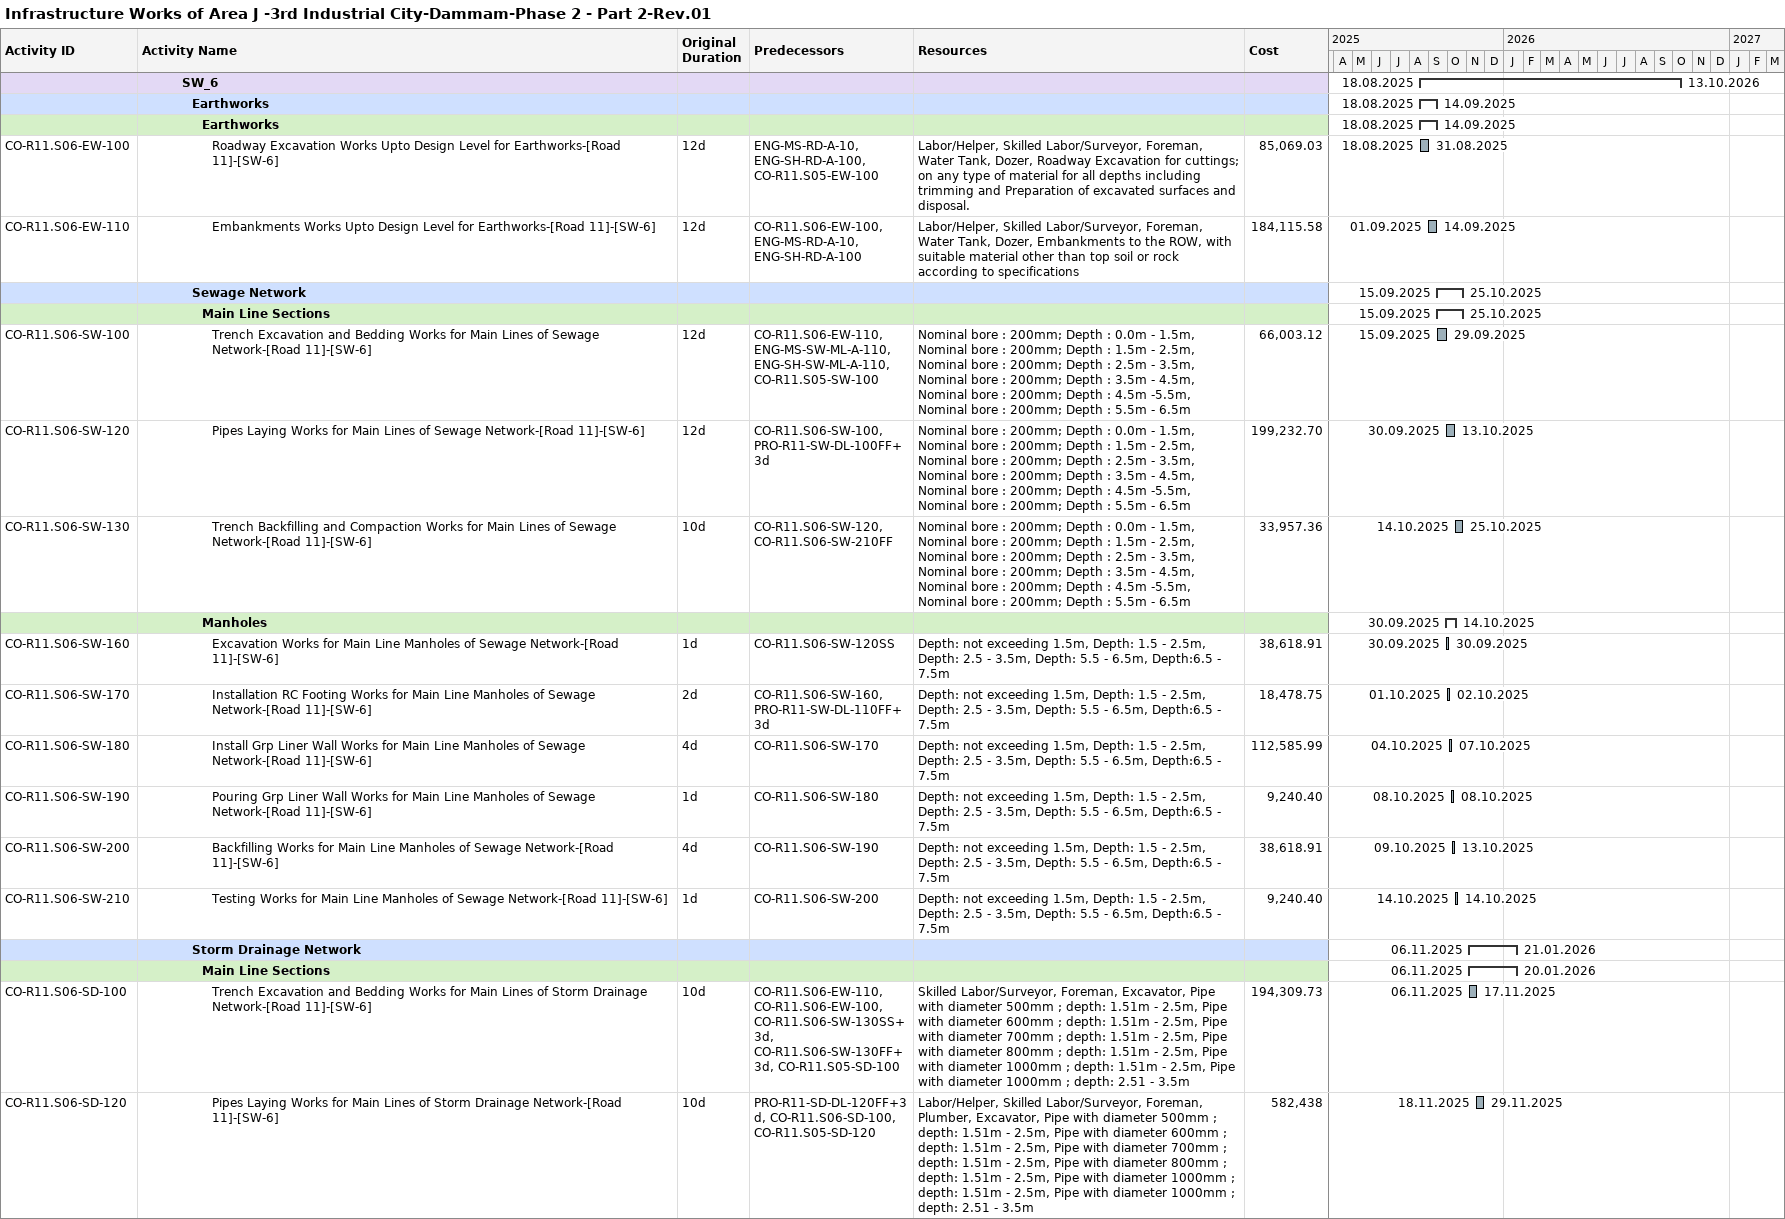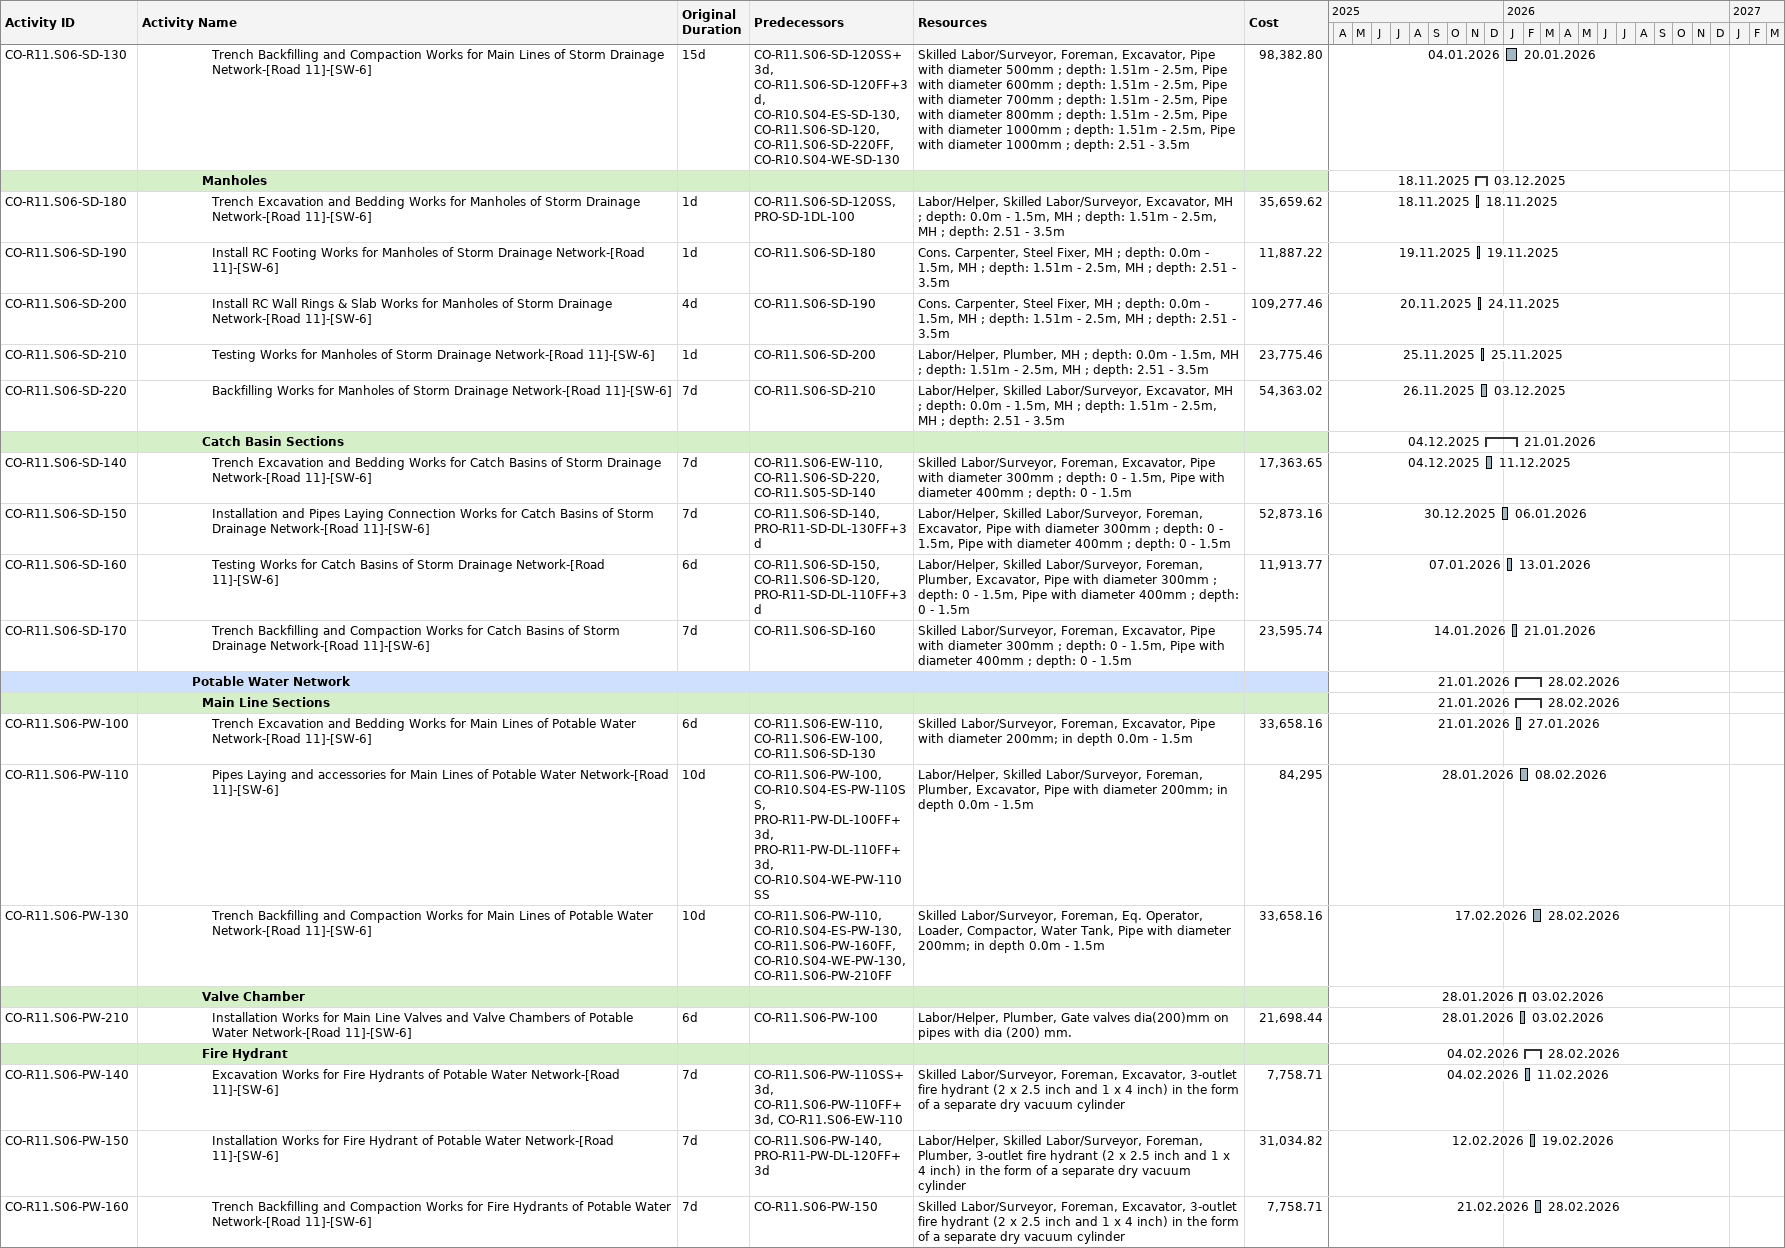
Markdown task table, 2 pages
Infrastructure Works of Area J -3rd Industrial City-Dammam-Phase 2 - Part 2-Rev.01

| ID | Level | Task | Original duration | Start | Finish | Predecessors | Resources | Cost |
|---|---|---|---|---|---|---|---|---|
|  | 5 | **SW_6** |  | 2025-08-18 | 2026-10-13 |  |  |  |
|  | 6 | **Earthworks** |  | 2025-08-18 | 2025-09-14 |  |  |  |
|  | 7 | **Earthworks** |  | 2025-08-18 | 2025-09-14 |  |  |  |
| CO-R11.S06-EW-100 | 8 | Roadway Excavation Works Upto Design Level for Earthworks-[Road 11]-[SW-6] | 12d | 2025-08-18 | 2025-08-31 | ENG-MS-RD-A-10, ENG-SH-RD-A-100, CO-R11.S05-EW-100 | Labor/Helper, Skilled Labor/Surveyor, Foreman, Water Tank, Dozer, Roadway Excavation for cuttings; on any type of material for all depths including trimming and Preparation of excavated surfaces and disposal. | 85069.03 |
| CO-R11.S06-EW-110 | 8 | Embankments Works Upto Design Level for Earthworks-[Road 11]-[SW-6] | 12d | 2025-09-01 | 2025-09-14 | CO-R11.S06-EW-100, ENG-MS-RD-A-10, ENG-SH-RD-A-100 | Labor/Helper, Skilled Labor/Surveyor, Foreman, Water Tank, Dozer, Embankments to the ROW, with suitable material other than top soil or rock according to specifications | 184115.58 |
|  | 6 | **Sewage Network** |  | 2025-09-15 | 2025-10-25 |  |  |  |
|  | 7 | **Main Line Sections** |  | 2025-09-15 | 2025-10-25 |  |  |  |
| CO-R11.S06-SW-100 | 8 | Trench Excavation and Bedding Works for Main Lines of Sewage Network-[Road 11]-[SW-6] | 12d | 2025-09-15 | 2025-09-29 | CO-R11.S06-EW-110, ENG-MS-SW-ML-A-110, ENG-SH-SW-ML-A-110, CO-R11.S05-SW-100 | Nominal bore : 200mm; Depth : 0.0m - 1.5m, Nominal bore : 200mm; Depth : 1.5m - 2.5m, Nominal bore : 200mm; Depth : 2.5m - 3.5m, Nominal bore : 200mm; Depth : 3.5m - 4.5m, Nominal bore : 200mm; Depth : 4.5m -5.5m, Nominal bore : 200mm; Depth : 5.5m - 6.5m | 66003.12 |
| CO-R11.S06-SW-120 | 8 | Pipes Laying Works for Main Lines of Sewage Network-[Road 11]-[SW-6] | 12d | 2025-09-30 | 2025-10-13 | CO-R11.S06-SW-100, PRO-R11-SW-DL-100FF+3d | Nominal bore : 200mm; Depth : 0.0m - 1.5m, Nominal bore : 200mm; Depth : 1.5m - 2.5m, Nominal bore : 200mm; Depth : 2.5m - 3.5m, Nominal bore : 200mm; Depth : 3.5m - 4.5m, Nominal bore : 200mm; Depth : 4.5m -5.5m, Nominal bore : 200mm; Depth : 5.5m - 6.5m | 199232.70 |
| CO-R11.S06-SW-130 | 8 | Trench Backfilling and Compaction Works for Main Lines of Sewage Network-[Road 11]-[SW-6] | 10d | 2025-10-14 | 2025-10-25 | CO-R11.S06-SW-120, CO-R11.S06-SW-210FF | Nominal bore : 200mm; Depth : 0.0m - 1.5m, Nominal bore : 200mm; Depth : 1.5m - 2.5m, Nominal bore : 200mm; Depth : 2.5m - 3.5m, Nominal bore : 200mm; Depth : 3.5m - 4.5m, Nominal bore : 200mm; Depth : 4.5m -5.5m, Nominal bore : 200mm; Depth : 5.5m - 6.5m | 33957.36 |
|  | 7 | **Manholes** |  | 2025-09-30 | 2025-10-14 |  |  |  |
| CO-R11.S06-SW-160 | 8 | Excavation Works for Main Line Manholes of Sewage Network-[Road 11]-[SW-6] | 1d | 2025-09-30 | 2025-09-30 | CO-R11.S06-SW-120SS | Depth: not exceeding 1.5m, Depth: 1.5 - 2.5m, Depth: 2.5 - 3.5m, Depth: 5.5 - 6.5m, Depth:6.5 - 7.5m | 38618.91 |
| CO-R11.S06-SW-170 | 8 | Installation RC Footing Works for Main Line Manholes of Sewage Network-[Road 11]-[SW-6] | 2d | 2025-10-01 | 2025-10-02 | CO-R11.S06-SW-160, PRO-R11-SW-DL-110FF+3d | Depth: not exceeding 1.5m, Depth: 1.5 - 2.5m, Depth: 2.5 - 3.5m, Depth: 5.5 - 6.5m, Depth:6.5 - 7.5m | 18478.75 |
| CO-R11.S06-SW-180 | 8 | Install Grp Liner Wall Works for Main Line Manholes of Sewage Network-[Road 11]-[SW-6] | 4d | 2025-10-04 | 2025-10-07 | CO-R11.S06-SW-170 | Depth: not exceeding 1.5m, Depth: 1.5 - 2.5m, Depth: 2.5 - 3.5m, Depth: 5.5 - 6.5m, Depth:6.5 - 7.5m | 112585.99 |
| CO-R11.S06-SW-190 | 8 | Pouring Grp Liner Wall Works for Main Line Manholes of Sewage Network-[Road 11]-[SW-6] | 1d | 2025-10-08 | 2025-10-08 | CO-R11.S06-SW-180 | Depth: not exceeding 1.5m, Depth: 1.5 - 2.5m, Depth: 2.5 - 3.5m, Depth: 5.5 - 6.5m, Depth:6.5 - 7.5m | 9240.40 |
| CO-R11.S06-SW-200 | 8 | Backfilling Works for Main Line Manholes of Sewage Network-[Road 11]-[SW-6] | 4d | 2025-10-09 | 2025-10-13 | CO-R11.S06-SW-190 | Depth: not exceeding 1.5m, Depth: 1.5 - 2.5m, Depth: 2.5 - 3.5m, Depth: 5.5 - 6.5m, Depth:6.5 - 7.5m | 38618.91 |
| CO-R11.S06-SW-210 | 8 | Testing Works for Main Line Manholes of Sewage Network-[Road 11]-[SW-6] | 1d | 2025-10-14 | 2025-10-14 | CO-R11.S06-SW-200 | Depth: not exceeding 1.5m, Depth: 1.5 - 2.5m, Depth: 2.5 - 3.5m, Depth: 5.5 - 6.5m, Depth:6.5 - 7.5m | 9240.40 |
|  | 6 | **Storm Drainage Network** |  | 2025-11-06 | 2026-01-21 |  |  |  |
|  | 7 | **Main Line Sections** |  | 2025-11-06 | 2026-01-20 |  |  |  |
| CO-R11.S06-SD-100 | 8 | Trench Excavation and Bedding Works for Main Lines of Storm Drainage Network-[Road 11]-[SW-6] | 10d | 2025-11-06 | 2025-11-17 | CO-R11.S06-EW-110, CO-R11.S06-EW-100, CO-R11.S06-SW-130SS+3d, CO-R11.S06-SW-130FF+3d, CO-R11.S05-SD-100 | Skilled Labor/Surveyor, Foreman, Excavator, Pipe with diameter 500mm ; depth: 1.51m - 2.5m, Pipe with diameter 600mm ; depth: 1.51m - 2.5m, Pipe with diameter 700mm ; depth: 1.51m - 2.5m, Pipe with diameter 800mm ; depth: 1.51m - 2.5m, Pipe with diameter 1000mm ; depth: 1.51m - 2.5m, Pipe with diameter 1000mm ; depth: 2.51 - 3.5m | 194309.73 |
| CO-R11.S06-SD-120 | 8 | Pipes Laying Works for Main Lines of Storm Drainage Network-[Road 11]-[SW-6] | 10d | 2025-11-18 | 2025-11-29 | PRO-R11-SD-DL-120FF+3d, CO-R11.S06-SD-100, CO-R11.S05-SD-120 | Labor/Helper, Skilled Labor/Surveyor, Foreman, Plumber, Excavator, Pipe with diameter 500mm ; depth: 1.51m - 2.5m, Pipe with diameter 600mm ; depth: 1.51m - 2.5m, Pipe with diameter 700mm ; depth: 1.51m - 2.5m, Pipe with diameter 800mm ; depth: 1.51m - 2.5m, Pipe with diameter 1000mm ; depth: 1.51m - 2.5m, Pipe with diameter 1000mm ; depth: 2.51 - 3.5m | 582438 |
| CO-R11.S06-SD-130 | 8 | Trench Backfilling and Compaction Works for Main Lines of Storm Drainage Network-[Road 11]-[SW-6] | 15d | 2026-01-04 | 2026-01-20 | CO-R11.S06-SD-120SS+3d, CO-R11.S06-SD-120FF+3d, CO-R10.S04-ES-SD-130, CO-R11.S06-SD-120, CO-R11.S06-SD-220FF, CO-R10.S04-WE-SD-130 | Skilled Labor/Surveyor, Foreman, Excavator, Pipe with diameter 500mm ; depth: 1.51m - 2.5m, Pipe with diameter 600mm ; depth: 1.51m - 2.5m, Pipe with diameter 700mm ; depth: 1.51m - 2.5m, Pipe with diameter 800mm ; depth: 1.51m - 2.5m, Pipe with diameter 1000mm ; depth: 1.51m - 2.5m, Pipe with diameter 1000mm ; depth: 2.51 - 3.5m | 98382.80 |
|  | 7 | **Manholes** |  | 2025-11-18 | 2025-12-03 |  |  |  |
| CO-R11.S06-SD-180 | 8 | Trench Excavation and Bedding Works for Manholes of Storm Drainage Network-[Road 11]-[SW-6] | 1d | 2025-11-18 | 2025-11-18 | CO-R11.S06-SD-120SS, PRO-SD-1DL-100 | Labor/Helper, Skilled Labor/Surveyor, Excavator, MH ; depth: 0.0m - 1.5m, MH ; depth: 1.51m - 2.5m, MH ; depth: 2.51 - 3.5m | 35659.62 |
| CO-R11.S06-SD-190 | 8 | Install RC Footing Works for Manholes of Storm Drainage Network-[Road 11]-[SW-6] | 1d | 2025-11-19 | 2025-11-19 | CO-R11.S06-SD-180 | Cons. Carpenter, Steel Fixer, MH ; depth: 0.0m - 1.5m, MH ; depth: 1.51m - 2.5m, MH ; depth: 2.51 - 3.5m | 11887.22 |
| CO-R11.S06-SD-200 | 8 | Install RC Wall Rings & Slab Works for Manholes of Storm Drainage Network-[Road 11]-[SW-6] | 4d | 2025-11-20 | 2025-11-24 | CO-R11.S06-SD-190 | Cons. Carpenter, Steel Fixer, MH ; depth: 0.0m - 1.5m, MH ; depth: 1.51m - 2.5m, MH ; depth: 2.51 - 3.5m | 109277.46 |
| CO-R11.S06-SD-210 | 8 | Testing Works for Manholes of Storm Drainage Network-[Road 11]-[SW-6] | 1d | 2025-11-25 | 2025-11-25 | CO-R11.S06-SD-200 | Labor/Helper, Plumber, MH ; depth: 0.0m - 1.5m, MH ; depth: 1.51m - 2.5m, MH ; depth: 2.51 - 3.5m | 23775.46 |
| CO-R11.S06-SD-220 | 8 | Backfilling Works for Manholes of Storm Drainage Network-[Road 11]-[SW-6] | 7d | 2025-11-26 | 2025-12-03 | CO-R11.S06-SD-210 | Labor/Helper, Skilled Labor/Surveyor, Excavator, MH ; depth: 0.0m - 1.5m, MH ; depth: 1.51m - 2.5m, MH ; depth: 2.51 - 3.5m | 54363.02 |
|  | 7 | **Catch Basin Sections** |  | 2025-12-04 | 2026-01-21 |  |  |  |
| CO-R11.S06-SD-140 | 8 | Trench Excavation and Bedding Works for Catch Basins of Storm Drainage Network-[Road 11]-[SW-6] | 7d | 2025-12-04 | 2025-12-11 | CO-R11.S06-EW-110, CO-R11.S06-SD-220, CO-R11.S05-SD-140 | Skilled Labor/Surveyor, Foreman, Excavator, Pipe with diameter 300mm ; depth: 0 - 1.5m, Pipe with diameter 400mm ; depth: 0 - 1.5m | 17363.65 |
| CO-R11.S06-SD-150 | 8 | Installation and Pipes Laying Connection Works for Catch Basins of Storm Drainage Network-[Road 11]-[SW-6] | 7d | 2025-12-30 | 2026-01-06 | CO-R11.S06-SD-140, PRO-R11-SD-DL-130FF+3d | Labor/Helper, Skilled Labor/Surveyor, Foreman, Excavator, Pipe with diameter 300mm ; depth: 0 - 1.5m, Pipe with diameter 400mm ; depth: 0 - 1.5m | 52873.16 |
| CO-R11.S06-SD-160 | 8 | Testing Works for Catch Basins of Storm Drainage Network-[Road 11]-[SW-6] | 6d | 2026-01-07 | 2026-01-13 | CO-R11.S06-SD-150, CO-R11.S06-SD-120, PRO-R11-SD-DL-110FF+3d | Labor/Helper, Skilled Labor/Surveyor, Foreman, Plumber, Excavator, Pipe with diameter 300mm ; depth: 0 - 1.5m, Pipe with diameter 400mm ; depth: 0 - 1.5m | 11913.77 |
| CO-R11.S06-SD-170 | 8 | Trench Backfilling and Compaction Works for Catch Basins of Storm Drainage Network-[Road 11]-[SW-6] | 7d | 2026-01-14 | 2026-01-21 | CO-R11.S06-SD-160 | Skilled Labor/Surveyor, Foreman, Excavator, Pipe with diameter 300mm ; depth: 0 - 1.5m, Pipe with diameter 400mm ; depth: 0 - 1.5m | 23595.74 |
|  | 6 | **Potable Water Network** |  | 2026-01-21 | 2026-02-28 |  |  |  |
|  | 7 | **Main Line Sections** |  | 2026-01-21 | 2026-02-28 |  |  |  |
| CO-R11.S06-PW-100 | 8 | Trench Excavation and Bedding Works for Main Lines of Potable Water Network-[Road 11]-[SW-6] | 6d | 2026-01-21 | 2026-01-27 | CO-R11.S06-EW-110, CO-R11.S06-EW-100, CO-R11.S06-SD-130 | Skilled Labor/Surveyor, Foreman, Excavator, Pipe with diameter 200mm; in depth 0.0m - 1.5m | 33658.16 |
| CO-R11.S06-PW-110 | 8 | Pipes Laying and accessories for Main Lines of Potable Water Network-[Road 11]-[SW-6] | 10d | 2026-01-28 | 2026-02-08 | CO-R11.S06-PW-100, CO-R10.S04-ES-PW-110SS, PRO-R11-PW-DL-100FF+3d, PRO-R11-PW-DL-110FF+3d, CO-R10.S04-WE-PW-110SS | Labor/Helper, Skilled Labor/Surveyor, Foreman, Plumber, Excavator, Pipe with diameter 200mm; in depth 0.0m - 1.5m | 84295 |
| CO-R11.S06-PW-130 | 8 | Trench Backfilling and Compaction Works for Main Lines of Potable Water Network-[Road 11]-[SW-6] | 10d | 2026-02-17 | 2026-02-28 | CO-R11.S06-PW-110, CO-R10.S04-ES-PW-130, CO-R11.S06-PW-160FF, CO-R10.S04-WE-PW-130, CO-R11.S06-PW-210FF | Skilled Labor/Surveyor, Foreman, Eq. Operator, Loader, Compactor, Water Tank, Pipe with diameter 200mm; in depth 0.0m - 1.5m | 33658.16 |
|  | 7 | **Valve Chamber** |  | 2026-01-28 | 2026-02-03 |  |  |  |
| CO-R11.S06-PW-210 | 8 | Installation Works for Main Line Valves and Valve Chambers of Potable Water Network-[Road 11]-[SW-6] | 6d | 2026-01-28 | 2026-02-03 | CO-R11.S06-PW-100 | Labor/Helper, Plumber, Gate valves dia(200)mm on pipes with dia (200) mm. | 21698.44 |
|  | 7 | **Fire Hydrant** |  | 2026-02-04 | 2026-02-28 |  |  |  |
| CO-R11.S06-PW-140 | 8 | Excavation Works for Fire Hydrants of Potable Water Network-[Road 11]-[SW-6] | 7d | 2026-02-04 | 2026-02-11 | CO-R11.S06-PW-110SS+3d, CO-R11.S06-PW-110FF+3d, CO-R11.S06-EW-110 | Skilled Labor/Surveyor, Foreman, Excavator, 3-outlet fire hydrant (2 x 2.5 inch and 1 x 4 inch) in the form of a separate dry vacuum cylinder | 7758.71 |
| CO-R11.S06-PW-150 | 8 | Installation Works for Fire Hydrant of Potable Water Network-[Road 11]-[SW-6] | 7d | 2026-02-12 | 2026-02-19 | CO-R11.S06-PW-140, PRO-R11-PW-DL-120FF+3d | Labor/Helper, Skilled Labor/Surveyor, Foreman, Plumber, 3-outlet fire hydrant (2 x 2.5 inch and 1 x 4 inch) in the form of a separate dry vacuum cylinder | 31034.82 |
| CO-R11.S06-PW-160 | 8 | Trench Backfilling and Compaction Works for Fire Hydrants of Potable Water Network-[Road 11]-[SW-6] | 7d | 2026-02-21 | 2026-02-28 | CO-R11.S06-PW-150 | Skilled Labor/Surveyor, Foreman, Excavator, 3-outlet fire hydrant (2 x 2.5 inch and 1 x 4 inch) in the form of a separate dry vacuum cylinder | 7758.71 |
